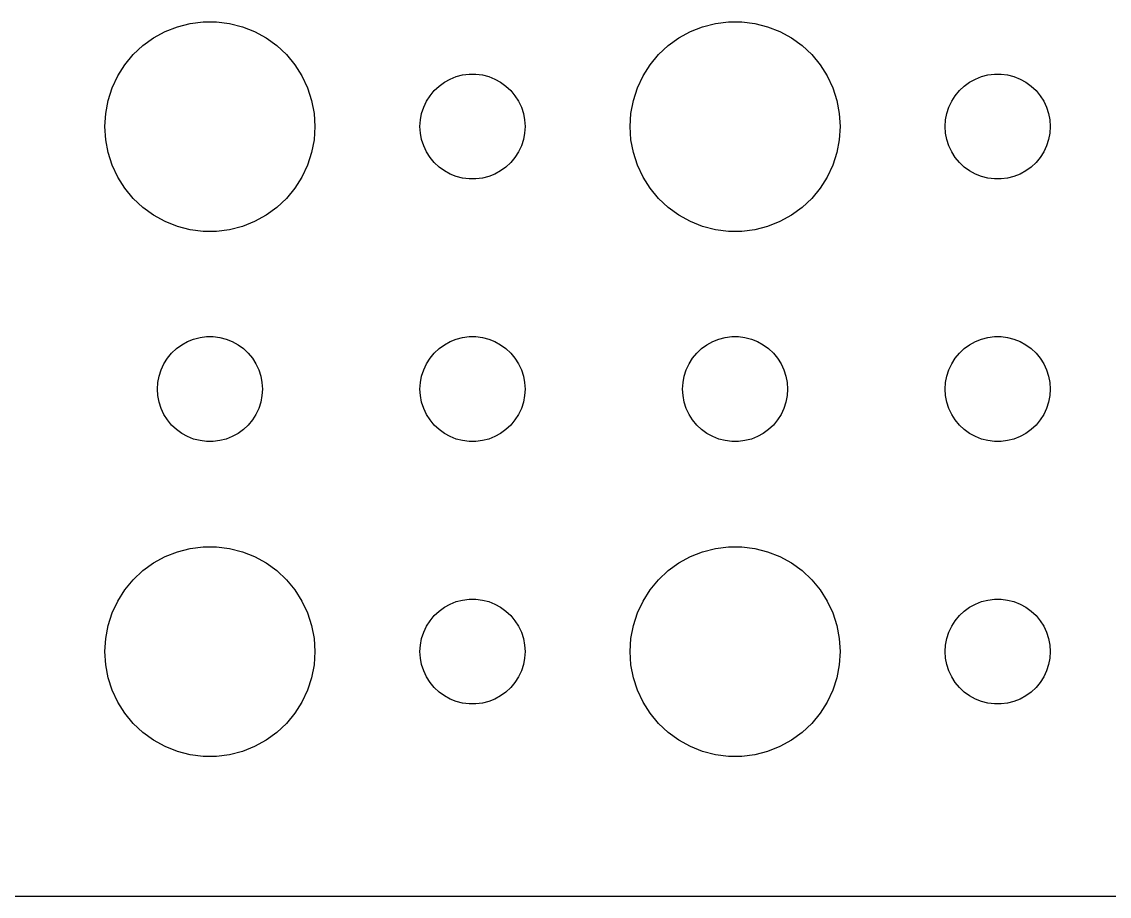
# Model space of a CAD drawing. Header units: metres. Extents: x -134 to 134, y 518 to 1078.
# Drawn here: x -102.87 to -71.81, y 518.01 to 542.99 of the extents above; entities that cross this region are included whole.
import ezdxf

# ---------------------------------------------------------------- set-up
doc = ezdxf.new("R2010")
doc.units = ezdxf.units.M

msp = doc.modelspace()

# ---------------------------------------------------------------- linework, layer by layer
for p, q in [((-98.427, 542.853), (-98.0621, 542.947)), ((-98.0621, 542.947), (-97.6884, 542.994)), ((-97.6884, 542.994), (-97.3116, 542.994)), ((-97.3116, 542.994), (-96.9379, 542.947)), ((-96.9379, 542.947), (-96.573, 542.853)), ((-83.427, 542.853), (-83.0621, 542.947)), ((-83.0621, 542.947), (-82.6884, 542.994)), ((-82.6884, 542.994), (-82.3116, 542.994)), ((-82.3116, 542.994), (-81.9379, 542.947)), ((-81.9379, 542.947), (-81.573, 542.853)), ((-99.1075, 542.533), (-98.7773, 542.714)), ((-98.7773, 542.714), (-98.427, 542.853)), ((-96.573, 542.853), (-96.2227, 542.714)), ((-96.2227, 542.714), (-95.8925, 542.533)), ((-84.1075, 542.533), (-83.7773, 542.714)), ((-83.7773, 542.714), (-83.427, 542.853)), ((-81.573, 542.853), (-81.2227, 542.714)), ((-81.2227, 542.714), (-80.8925, 542.533)), ((-99.6869, 542.054), (-99.4123, 542.312)), ((-99.4123, 542.312), (-99.1075, 542.533)), ((-95.8925, 542.533), (-95.5877, 542.312)), ((-95.5877, 542.312), (-95.3131, 542.054)), ((-84.6869, 542.054), (-84.4123, 542.312)), ((-84.4123, 542.312), (-84.1075, 542.533)), ((-80.8925, 542.533), (-80.5877, 542.312)), ((-80.5877, 542.312), (-80.3131, 542.054)), ((-99.927, 541.763), (-99.6869, 542.054)), ((-95.3131, 542.054), (-95.073, 541.763)), ((-84.927, 541.763), (-84.6869, 542.054)), ((-80.3131, 542.054), (-80.073, 541.763)), ((-100.129, 541.445), (-99.927, 541.763)), ((-95.073, 541.763), (-94.8711, 541.445)), ((-85.1289, 541.445), (-84.927, 541.763)), ((-80.073, 541.763), (-79.8711, 541.445)), ((-100.289, 541.104), (-100.129, 541.445)), ((-94.8711, 541.445), (-94.7107, 541.104)), ((-90.8037, 541.266), (-90.6387, 541.357)), ((-90.6387, 541.357), (-90.4635, 541.427)), ((-90.4635, 541.427), (-90.2811, 541.473)), ((-90.2811, 541.473), (-90.0942, 541.497)), ((-90.0942, 541.497), (-89.9058, 541.497)), ((-89.9058, 541.497), (-89.7189, 541.473)), ((-89.7189, 541.473), (-89.5365, 541.427)), ((-89.5365, 541.427), (-89.3613, 541.357)), ((-89.3613, 541.357), (-89.1963, 541.266)), ((-85.2893, 541.104), (-85.1289, 541.445)), ((-79.8711, 541.445), (-79.7107, 541.104)), ((-75.8037, 541.266), (-75.6387, 541.357)), ((-75.6387, 541.357), (-75.4635, 541.427)), ((-75.4635, 541.427), (-75.2811, 541.473)), ((-75.2811, 541.473), (-75.0942, 541.497)), ((-75.0942, 541.497), (-74.9058, 541.497)), ((-74.9058, 541.497), (-74.7189, 541.473)), ((-74.7189, 541.473), (-74.5365, 541.427)), ((-74.5365, 541.427), (-74.3613, 541.357)), ((-74.3613, 541.357), (-74.1963, 541.266)), ((-100.406, 540.746), (-100.289, 541.104)), ((-94.7107, 541.104), (-94.5943, 540.746)), ((-91.0934, 541.027), (-90.9561, 541.156)), ((-90.9561, 541.156), (-90.8037, 541.266)), ((-89.1963, 541.266), (-89.0439, 541.156)), ((-89.0439, 541.156), (-88.9065, 541.027)), ((-85.4057, 540.746), (-85.2893, 541.104)), ((-79.7107, 541.104), (-79.5943, 540.746)), ((-76.0934, 541.027), (-75.9561, 541.156)), ((-75.9561, 541.156), (-75.8037, 541.266)), ((-74.1963, 541.266), (-74.0439, 541.156)), ((-74.0439, 541.156), (-73.9065, 541.027)), ((-100.476, 540.376), (-100.406, 540.746)), ((-94.5943, 540.746), (-94.5237, 540.376)), ((-91.3947, 540.552), (-91.3145, 540.723)), ((-91.3145, 540.723), (-91.2135, 540.882)), ((-91.2135, 540.882), (-91.0934, 541.027)), ((-88.9065, 541.027), (-88.7865, 540.882)), ((-88.7865, 540.882), (-88.6855, 540.723)), ((-88.6855, 540.723), (-88.6053, 540.552)), ((-85.4763, 540.376), (-85.4057, 540.746)), ((-79.5943, 540.746), (-79.5237, 540.376)), ((-76.3947, 540.552), (-76.3145, 540.723)), ((-76.3145, 540.723), (-76.2135, 540.882)), ((-76.2135, 540.882), (-76.0934, 541.027)), ((-73.9065, 541.027), (-73.7865, 540.882)), ((-73.7865, 540.882), (-73.6855, 540.723)), ((-73.6855, 540.723), (-73.6053, 540.552)), ((-91.4529, 540.373), (-91.3947, 540.552)), ((-88.6053, 540.552), (-88.5471, 540.373)), ((-76.4529, 540.373), (-76.3947, 540.552)), ((-73.6053, 540.552), (-73.5471, 540.373)), ((-100.5, 540), (-100.476, 540.376)), ((-94.5237, 540.376), (-94.5, 540)), ((-91.5, 540), (-91.4882, 540.188)), ((-91.4882, 540.188), (-91.4529, 540.373)), ((-88.5471, 540.373), (-88.5118, 540.188)), ((-88.5118, 540.188), (-88.5, 540)), ((-85.5, 540), (-85.4763, 540.376)), ((-79.5237, 540.376), (-79.5, 540)), ((-76.5, 540), (-76.4882, 540.188)), ((-76.4882, 540.188), (-76.4529, 540.373)), ((-73.5471, 540.373), (-73.5118, 540.188)), ((-73.5118, 540.188), (-73.5, 540)), ((-100.476, 539.624), (-100.5, 540)), ((-94.5, 540), (-94.5237, 539.624)), ((-91.4882, 539.812), (-91.5, 540)), ((-91.4529, 539.627), (-91.4882, 539.812)), ((-88.5118, 539.812), (-88.5471, 539.627)), ((-88.5, 540), (-88.5118, 539.812)), ((-85.4763, 539.624), (-85.5, 540)), ((-79.5, 540), (-79.5237, 539.624)), ((-76.4882, 539.812), (-76.5, 540)), ((-76.4529, 539.627), (-76.4882, 539.812)), ((-73.5118, 539.812), (-73.5471, 539.627)), ((-73.5, 540), (-73.5118, 539.812)), ((-100.406, 539.254), (-100.476, 539.624)), ((-94.5237, 539.624), (-94.5943, 539.254)), ((-91.3947, 539.448), (-91.4529, 539.627)), ((-88.5471, 539.627), (-88.6053, 539.448)), ((-85.4057, 539.254), (-85.4763, 539.624)), ((-79.5237, 539.624), (-79.5943, 539.254)), ((-76.3947, 539.448), (-76.4529, 539.627)), ((-73.5471, 539.627), (-73.6053, 539.448)), ((-100.289, 538.896), (-100.406, 539.254)), ((-94.5943, 539.254), (-94.7107, 538.896)), ((-91.3145, 539.277), (-91.3947, 539.448)), ((-91.2135, 539.118), (-91.3145, 539.277)), ((-88.6855, 539.277), (-88.7865, 539.118)), ((-88.6053, 539.448), (-88.6855, 539.277)), ((-85.2893, 538.896), (-85.4057, 539.254)), ((-79.5943, 539.254), (-79.7107, 538.896)), ((-76.3145, 539.277), (-76.3947, 539.448)), ((-76.2135, 539.118), (-76.3145, 539.277)), ((-73.6855, 539.277), (-73.7865, 539.118)), ((-73.6053, 539.448), (-73.6855, 539.277)), ((-100.129, 538.555), (-100.289, 538.896)), ((-94.7107, 538.896), (-94.8711, 538.555)), ((-91.0934, 538.973), (-91.2135, 539.118)), ((-90.9561, 538.844), (-91.0934, 538.973)), ((-88.9065, 538.973), (-89.0439, 538.844)), ((-88.7865, 539.118), (-88.9065, 538.973)), ((-85.1289, 538.555), (-85.2893, 538.896)), ((-79.7107, 538.896), (-79.8711, 538.555)), ((-76.0934, 538.973), (-76.2135, 539.118)), ((-75.9561, 538.844), (-76.0934, 538.973)), ((-73.9065, 538.973), (-74.0439, 538.844)), ((-73.7865, 539.118), (-73.9065, 538.973)), ((-99.927, 538.237), (-100.129, 538.555)), ((-94.8711, 538.555), (-95.073, 538.237)), ((-90.8037, 538.734), (-90.9561, 538.844)), ((-90.6387, 538.643), (-90.8037, 538.734)), ((-90.4635, 538.573), (-90.6387, 538.643)), ((-90.2811, 538.527), (-90.4635, 538.573)), ((-89.5365, 538.573), (-89.7189, 538.527)), ((-89.3613, 538.643), (-89.5365, 538.573)), ((-89.1963, 538.734), (-89.3613, 538.643)), ((-89.0439, 538.844), (-89.1963, 538.734)), ((-84.927, 538.237), (-85.1289, 538.555)), ((-79.8711, 538.555), (-80.073, 538.237)), ((-75.8037, 538.734), (-75.9561, 538.844)), ((-75.6387, 538.643), (-75.8037, 538.734)), ((-75.4635, 538.573), (-75.6387, 538.643)), ((-75.2811, 538.527), (-75.4635, 538.573)), ((-74.5365, 538.573), (-74.7189, 538.527)), ((-74.3613, 538.643), (-74.5365, 538.573)), ((-74.1963, 538.734), (-74.3613, 538.643)), ((-74.0439, 538.844), (-74.1963, 538.734)), ((-90.0942, 538.503), (-90.2811, 538.527)), ((-89.9058, 538.503), (-90.0942, 538.503)), ((-89.7189, 538.527), (-89.9058, 538.503)), ((-75.0942, 538.503), (-75.2811, 538.527)), ((-74.9058, 538.503), (-75.0942, 538.503)), ((-74.7189, 538.527), (-74.9058, 538.503)), ((-99.6869, 537.946), (-99.927, 538.237)), ((-99.4123, 537.688), (-99.6869, 537.946)), ((-95.3131, 537.946), (-95.5877, 537.688)), ((-95.073, 538.237), (-95.3131, 537.946)), ((-84.6869, 537.946), (-84.927, 538.237)), ((-84.4123, 537.688), (-84.6869, 537.946)), ((-80.3131, 537.946), (-80.5877, 537.688)), ((-80.073, 538.237), (-80.3131, 537.946)), ((-99.1075, 537.467), (-99.4123, 537.688)), ((-95.5877, 537.688), (-95.8925, 537.467)), ((-84.1075, 537.467), (-84.4123, 537.688)), ((-80.5877, 537.688), (-80.8925, 537.467)), ((-98.7773, 537.286), (-99.1075, 537.467)), ((-95.8925, 537.467), (-96.2227, 537.286)), ((-83.7773, 537.286), (-84.1075, 537.467)), ((-80.8925, 537.467), (-81.2227, 537.286)), ((-98.427, 537.147), (-98.7773, 537.286)), ((-98.0621, 537.053), (-98.427, 537.147)), ((-97.6884, 537.006), (-98.0621, 537.053)), ((-97.3116, 537.006), (-97.6884, 537.006)), ((-96.9379, 537.053), (-97.3116, 537.006)), ((-96.573, 537.147), (-96.9379, 537.053)), ((-96.2227, 537.286), (-96.573, 537.147)), ((-83.427, 537.147), (-83.7773, 537.286)), ((-83.0621, 537.053), (-83.427, 537.147)), ((-82.6884, 537.006), (-83.0621, 537.053)), ((-82.3116, 537.006), (-82.6884, 537.006)), ((-81.9379, 537.053), (-82.3116, 537.006)), ((-81.573, 537.147), (-81.9379, 537.053)), ((-81.2227, 537.286), (-81.573, 537.147)), ((-98.1387, 533.857), (-97.9635, 533.927)), ((-97.9635, 533.927), (-97.7811, 533.973)), ((-97.7811, 533.973), (-97.5942, 533.997)), ((-97.5942, 533.997), (-97.4058, 533.997)), ((-97.4058, 533.997), (-97.2189, 533.973)), ((-97.2189, 533.973), (-97.0365, 533.927)), ((-97.0365, 533.927), (-96.8613, 533.857)), ((-90.6387, 533.857), (-90.4635, 533.927)), ((-90.4635, 533.927), (-90.2811, 533.973)), ((-90.2811, 533.973), (-90.0942, 533.997)), ((-90.0942, 533.997), (-89.9058, 533.997)), ((-89.9058, 533.997), (-89.7189, 533.973)), ((-89.7189, 533.973), (-89.5365, 533.927)), ((-89.5365, 533.927), (-89.3613, 533.857)), ((-83.1387, 533.857), (-82.9635, 533.927)), ((-82.9635, 533.927), (-82.7811, 533.973)), ((-82.7811, 533.973), (-82.5942, 533.997)), ((-82.5942, 533.997), (-82.4058, 533.997)), ((-82.4058, 533.997), (-82.2189, 533.973)), ((-82.2189, 533.973), (-82.0365, 533.927)), ((-82.0365, 533.927), (-81.8613, 533.857)), ((-75.6387, 533.857), (-75.4635, 533.927)), ((-75.4635, 533.927), (-75.2811, 533.973)), ((-75.2811, 533.973), (-75.0942, 533.997)), ((-75.0942, 533.997), (-74.9058, 533.997)), ((-74.9058, 533.997), (-74.7189, 533.973)), ((-74.7189, 533.973), (-74.5365, 533.927)), ((-74.5365, 533.927), (-74.3613, 533.857)), ((-98.5934, 533.527), (-98.4561, 533.656)), ((-98.4561, 533.656), (-98.3037, 533.766)), ((-98.3037, 533.766), (-98.1387, 533.857)), ((-96.8613, 533.857), (-96.6963, 533.766)), ((-96.6963, 533.766), (-96.5439, 533.656)), ((-96.5439, 533.656), (-96.4065, 533.527)), ((-91.0934, 533.527), (-90.9561, 533.656)), ((-90.9561, 533.656), (-90.8037, 533.766)), ((-90.8037, 533.766), (-90.6387, 533.857)), ((-89.3613, 533.857), (-89.1963, 533.766)), ((-89.1963, 533.766), (-89.0439, 533.656)), ((-89.0439, 533.656), (-88.9065, 533.527)), ((-83.5934, 533.527), (-83.4561, 533.656)), ((-83.4561, 533.656), (-83.3037, 533.766)), ((-83.3037, 533.766), (-83.1387, 533.857)), ((-81.8613, 533.857), (-81.6963, 533.766)), ((-81.6963, 533.766), (-81.5439, 533.656)), ((-81.5439, 533.656), (-81.4065, 533.527)), ((-76.0934, 533.527), (-75.9561, 533.656)), ((-75.9561, 533.656), (-75.8037, 533.766)), ((-75.8037, 533.766), (-75.6387, 533.857)), ((-74.3613, 533.857), (-74.1963, 533.766)), ((-74.1963, 533.766), (-74.0439, 533.656)), ((-74.0439, 533.656), (-73.9065, 533.527)), ((-98.8145, 533.223), (-98.7135, 533.382)), ((-98.7135, 533.382), (-98.5934, 533.527)), ((-96.4065, 533.527), (-96.2865, 533.382)), ((-96.2865, 533.382), (-96.1855, 533.223)), ((-91.3145, 533.223), (-91.2135, 533.382)), ((-91.2135, 533.382), (-91.0934, 533.527)), ((-88.9065, 533.527), (-88.7865, 533.382)), ((-88.7865, 533.382), (-88.6855, 533.223)), ((-83.8145, 533.223), (-83.7135, 533.382)), ((-83.7135, 533.382), (-83.5934, 533.527)), ((-81.4065, 533.527), (-81.2865, 533.382)), ((-81.2865, 533.382), (-81.1855, 533.223)), ((-76.3145, 533.223), (-76.2135, 533.382)), ((-76.2135, 533.382), (-76.0934, 533.527)), ((-73.9065, 533.527), (-73.7865, 533.382)), ((-73.7865, 533.382), (-73.6855, 533.223)), ((-98.9529, 532.873), (-98.8947, 533.052)), ((-98.8947, 533.052), (-98.8145, 533.223)), ((-96.1855, 533.223), (-96.1053, 533.052)), ((-96.1053, 533.052), (-96.0471, 532.873)), ((-91.4529, 532.873), (-91.3947, 533.052)), ((-91.3947, 533.052), (-91.3145, 533.223)), ((-88.6855, 533.223), (-88.6053, 533.052)), ((-88.6053, 533.052), (-88.5471, 532.873)), ((-83.9529, 532.873), (-83.8947, 533.052)), ((-83.8947, 533.052), (-83.8145, 533.223)), ((-81.1855, 533.223), (-81.1053, 533.052)), ((-81.1053, 533.052), (-81.0471, 532.873)), ((-76.4529, 532.873), (-76.3947, 533.052)), ((-76.3947, 533.052), (-76.3145, 533.223)), ((-73.6855, 533.223), (-73.6053, 533.052)), ((-73.6053, 533.052), (-73.5471, 532.873)), ((-99, 532.5), (-98.9882, 532.688)), ((-98.9882, 532.688), (-98.9529, 532.873)), ((-96.0471, 532.873), (-96.0118, 532.688)), ((-96.0118, 532.688), (-96, 532.5)), ((-91.5, 532.5), (-91.4882, 532.688)), ((-91.4882, 532.688), (-91.4529, 532.873)), ((-88.5471, 532.873), (-88.5118, 532.688)), ((-88.5118, 532.688), (-88.5, 532.5)), ((-84, 532.5), (-83.9882, 532.688)), ((-83.9882, 532.688), (-83.9529, 532.873)), ((-81.0471, 532.873), (-81.0118, 532.688)), ((-81.0118, 532.688), (-81, 532.5)), ((-76.5, 532.5), (-76.4882, 532.688)), ((-76.4882, 532.688), (-76.4529, 532.873)), ((-73.5471, 532.873), (-73.5118, 532.688)), ((-73.5118, 532.688), (-73.5, 532.5)), ((-98.9882, 532.312), (-99, 532.5)), ((-96, 532.5), (-96.0118, 532.312)), ((-91.4882, 532.312), (-91.5, 532.5)), ((-88.5, 532.5), (-88.5118, 532.312)), ((-83.9882, 532.312), (-84, 532.5)), ((-81, 532.5), (-81.0118, 532.312)), ((-76.4882, 532.312), (-76.5, 532.5)), ((-73.5, 532.5), (-73.5118, 532.312)), ((-98.9529, 532.127), (-98.9882, 532.312)), ((-98.8947, 531.948), (-98.9529, 532.127)), ((-96.0471, 532.127), (-96.1053, 531.948)), ((-96.0118, 532.312), (-96.0471, 532.127)), ((-91.4529, 532.127), (-91.4882, 532.312)), ((-91.3947, 531.948), (-91.4529, 532.127)), ((-88.5471, 532.127), (-88.6053, 531.948)), ((-88.5118, 532.312), (-88.5471, 532.127)), ((-83.9529, 532.127), (-83.9882, 532.312)), ((-83.8947, 531.948), (-83.9529, 532.127)), ((-81.0471, 532.127), (-81.1053, 531.948)), ((-81.0118, 532.312), (-81.0471, 532.127)), ((-76.4529, 532.127), (-76.4882, 532.312)), ((-76.3947, 531.948), (-76.4529, 532.127)), ((-73.5471, 532.127), (-73.6053, 531.948)), ((-73.5118, 532.312), (-73.5471, 532.127)), ((-98.8145, 531.777), (-98.8947, 531.948)), ((-98.7135, 531.618), (-98.8145, 531.777)), ((-96.1855, 531.777), (-96.2865, 531.618)), ((-96.1053, 531.948), (-96.1855, 531.777)), ((-91.3145, 531.777), (-91.3947, 531.948)), ((-91.2135, 531.618), (-91.3145, 531.777)), ((-88.6855, 531.777), (-88.7865, 531.618)), ((-88.6053, 531.948), (-88.6855, 531.777)), ((-83.8145, 531.777), (-83.8947, 531.948)), ((-83.7135, 531.618), (-83.8145, 531.777)), ((-81.1855, 531.777), (-81.2865, 531.618)), ((-81.1053, 531.948), (-81.1855, 531.777)), ((-76.3145, 531.777), (-76.3947, 531.948)), ((-76.2135, 531.618), (-76.3145, 531.777)), ((-73.6855, 531.777), (-73.7865, 531.618)), ((-73.6053, 531.948), (-73.6855, 531.777)), ((-98.5934, 531.473), (-98.7135, 531.618)), ((-98.4561, 531.344), (-98.5934, 531.473)), ((-96.4065, 531.473), (-96.5439, 531.344)), ((-96.2865, 531.618), (-96.4065, 531.473)), ((-91.0934, 531.473), (-91.2135, 531.618)), ((-90.9561, 531.344), (-91.0934, 531.473)), ((-88.9065, 531.473), (-89.0439, 531.344)), ((-88.7865, 531.618), (-88.9065, 531.473)), ((-83.5934, 531.473), (-83.7135, 531.618)), ((-83.4561, 531.344), (-83.5934, 531.473)), ((-81.4065, 531.473), (-81.5439, 531.344)), ((-81.2865, 531.618), (-81.4065, 531.473)), ((-76.0934, 531.473), (-76.2135, 531.618)), ((-75.9561, 531.344), (-76.0934, 531.473)), ((-73.9065, 531.473), (-74.0439, 531.344)), ((-73.7865, 531.618), (-73.9065, 531.473)), ((-98.3037, 531.234), (-98.4561, 531.344)), ((-98.1387, 531.143), (-98.3037, 531.234)), ((-97.9635, 531.073), (-98.1387, 531.143)), ((-96.8613, 531.143), (-97.0365, 531.073)), ((-96.6963, 531.234), (-96.8613, 531.143)), ((-96.5439, 531.344), (-96.6963, 531.234)), ((-90.8037, 531.234), (-90.9561, 531.344)), ((-90.6387, 531.143), (-90.8037, 531.234)), ((-90.4635, 531.073), (-90.6387, 531.143)), ((-89.3613, 531.143), (-89.5365, 531.073)), ((-89.1963, 531.234), (-89.3613, 531.143)), ((-89.0439, 531.344), (-89.1963, 531.234)), ((-83.3037, 531.234), (-83.4561, 531.344)), ((-83.1387, 531.143), (-83.3037, 531.234)), ((-82.9635, 531.073), (-83.1387, 531.143)), ((-81.8613, 531.143), (-82.0365, 531.073)), ((-81.6963, 531.234), (-81.8613, 531.143)), ((-81.5439, 531.344), (-81.6963, 531.234)), ((-75.8037, 531.234), (-75.9561, 531.344)), ((-75.6387, 531.143), (-75.8037, 531.234)), ((-75.4635, 531.073), (-75.6387, 531.143)), ((-74.3613, 531.143), (-74.5365, 531.073)), ((-74.1963, 531.234), (-74.3613, 531.143)), ((-74.0439, 531.344), (-74.1963, 531.234)), ((-97.7811, 531.027), (-97.9635, 531.073)), ((-97.5942, 531.003), (-97.7811, 531.027)), ((-97.4058, 531.003), (-97.5942, 531.003)), ((-97.2189, 531.027), (-97.4058, 531.003)), ((-97.0365, 531.073), (-97.2189, 531.027)), ((-90.2811, 531.027), (-90.4635, 531.073)), ((-90.0942, 531.003), (-90.2811, 531.027)), ((-89.9058, 531.003), (-90.0942, 531.003)), ((-89.7189, 531.027), (-89.9058, 531.003)), ((-89.5365, 531.073), (-89.7189, 531.027)), ((-82.7811, 531.027), (-82.9635, 531.073)), ((-82.5942, 531.003), (-82.7811, 531.027)), ((-82.4058, 531.003), (-82.5942, 531.003)), ((-82.2189, 531.027), (-82.4058, 531.003)), ((-82.0365, 531.073), (-82.2189, 531.027)), ((-75.2811, 531.027), (-75.4635, 531.073)), ((-75.0942, 531.003), (-75.2811, 531.027)), ((-74.9058, 531.003), (-75.0942, 531.003)), ((-74.7189, 531.027), (-74.9058, 531.003)), ((-74.5365, 531.073), (-74.7189, 531.027)), ((-98.0621, 527.947), (-97.6884, 527.994)), ((-97.6884, 527.994), (-97.3116, 527.994)), ((-97.3116, 527.994), (-96.9379, 527.947)), ((-83.0621, 527.947), (-82.6884, 527.994)), ((-82.6884, 527.994), (-82.3116, 527.994)), ((-82.3116, 527.994), (-81.9379, 527.947)), ((-99.1075, 527.533), (-98.7773, 527.714)), ((-98.7773, 527.714), (-98.427, 527.853)), ((-98.427, 527.853), (-98.0621, 527.947)), ((-96.9379, 527.947), (-96.573, 527.853)), ((-96.573, 527.853), (-96.2227, 527.714)), ((-96.2227, 527.714), (-95.8925, 527.533)), ((-84.1075, 527.533), (-83.7773, 527.714)), ((-83.7773, 527.714), (-83.427, 527.853)), ((-83.427, 527.853), (-83.0621, 527.947)), ((-81.9379, 527.947), (-81.573, 527.853)), ((-81.573, 527.853), (-81.2227, 527.714)), ((-81.2227, 527.714), (-80.8925, 527.533)), ((-99.4123, 527.312), (-99.1075, 527.533)), ((-95.8925, 527.533), (-95.5877, 527.312)), ((-84.4123, 527.312), (-84.1075, 527.533)), ((-80.8925, 527.533), (-80.5877, 527.312)), ((-99.6869, 527.054), (-99.4123, 527.312)), ((-95.5877, 527.312), (-95.3131, 527.054)), ((-84.6869, 527.054), (-84.4123, 527.312)), ((-80.5877, 527.312), (-80.3131, 527.054)), ((-100.129, 526.445), (-99.927, 526.763)), ((-99.927, 526.763), (-99.6869, 527.054)), ((-95.3131, 527.054), (-95.073, 526.763)), ((-95.073, 526.763), (-94.8711, 526.445)), ((-85.1289, 526.445), (-84.927, 526.763)), ((-84.927, 526.763), (-84.6869, 527.054)), ((-80.3131, 527.054), (-80.073, 526.763)), ((-80.073, 526.763), (-79.8711, 526.445)), ((-100.289, 526.104), (-100.129, 526.445)), ((-94.8711, 526.445), (-94.7107, 526.104)), ((-90.4635, 526.427), (-90.2811, 526.473)), ((-90.2811, 526.473), (-90.0942, 526.497)), ((-90.0942, 526.497), (-89.9058, 526.497)), ((-89.9058, 526.497), (-89.7189, 526.473)), ((-89.7189, 526.473), (-89.5365, 526.427)), ((-85.2893, 526.104), (-85.1289, 526.445)), ((-79.8711, 526.445), (-79.7107, 526.104)), ((-75.4635, 526.427), (-75.2811, 526.473)), ((-75.2811, 526.473), (-75.0942, 526.497)), ((-75.0942, 526.497), (-74.9058, 526.497)), ((-74.9058, 526.497), (-74.7189, 526.473)), ((-74.7189, 526.473), (-74.5365, 526.427)), ((-91.0934, 526.027), (-90.9561, 526.156)), ((-90.9561, 526.156), (-90.8037, 526.266)), ((-90.8037, 526.266), (-90.6387, 526.357)), ((-90.6387, 526.357), (-90.4635, 526.427)), ((-89.5365, 526.427), (-89.3613, 526.357)), ((-89.3613, 526.357), (-89.1963, 526.266)), ((-89.1963, 526.266), (-89.0439, 526.156)), ((-89.0439, 526.156), (-88.9065, 526.027)), ((-76.0934, 526.027), (-75.9561, 526.156)), ((-75.9561, 526.156), (-75.8037, 526.266)), ((-75.8037, 526.266), (-75.6387, 526.357)), ((-75.6387, 526.357), (-75.4635, 526.427)), ((-74.5365, 526.427), (-74.3613, 526.357)), ((-74.3613, 526.357), (-74.1963, 526.266)), ((-74.1963, 526.266), (-74.0439, 526.156)), ((-74.0439, 526.156), (-73.9065, 526.027)), ((-100.406, 525.746), (-100.289, 526.104)), ((-94.7107, 526.104), (-94.5943, 525.746)), ((-91.3145, 525.723), (-91.2135, 525.882)), ((-91.2135, 525.882), (-91.0934, 526.027)), ((-88.9065, 526.027), (-88.7865, 525.882)), ((-88.7865, 525.882), (-88.6855, 525.723)), ((-85.4057, 525.746), (-85.2893, 526.104)), ((-79.7107, 526.104), (-79.5943, 525.746)), ((-76.3145, 525.723), (-76.2135, 525.882)), ((-76.2135, 525.882), (-76.0934, 526.027)), ((-73.9065, 526.027), (-73.7865, 525.882)), ((-73.7865, 525.882), (-73.6855, 525.723)), ((-100.476, 525.376), (-100.406, 525.746)), ((-94.5943, 525.746), (-94.5237, 525.376)), ((-91.4529, 525.373), (-91.3947, 525.552)), ((-91.3947, 525.552), (-91.3145, 525.723)), ((-88.6855, 525.723), (-88.6053, 525.552)), ((-88.6053, 525.552), (-88.5471, 525.373)), ((-85.4763, 525.376), (-85.4057, 525.746)), ((-79.5943, 525.746), (-79.5237, 525.376)), ((-76.4529, 525.373), (-76.3947, 525.552)), ((-76.3947, 525.552), (-76.3145, 525.723)), ((-73.6855, 525.723), (-73.6053, 525.552)), ((-73.6053, 525.552), (-73.5471, 525.373)), ((-100.5, 525), (-100.476, 525.376)), ((-94.5237, 525.376), (-94.5, 525)), ((-91.4882, 525.188), (-91.4529, 525.373)), ((-88.5471, 525.373), (-88.5118, 525.188)), ((-85.5, 525), (-85.4763, 525.376)), ((-79.5237, 525.376), (-79.5, 525)), ((-76.4882, 525.188), (-76.4529, 525.373)), ((-73.5471, 525.373), (-73.5118, 525.188)), ((-100.476, 524.624), (-100.5, 525)), ((-94.5, 525), (-94.5237, 524.624)), ((-91.5, 525), (-91.4882, 525.188)), ((-91.4882, 524.812), (-91.5, 525)), ((-88.5118, 525.188), (-88.5, 525)), ((-88.5, 525), (-88.5118, 524.812)), ((-85.4763, 524.624), (-85.5, 525)), ((-79.5, 525), (-79.5237, 524.624)), ((-76.5, 525), (-76.4882, 525.188)), ((-76.4882, 524.812), (-76.5, 525)), ((-73.5118, 525.188), (-73.5, 525)), ((-73.5, 525), (-73.5118, 524.812)), ((-100.406, 524.254), (-100.476, 524.624)), ((-94.5237, 524.624), (-94.5943, 524.254)), ((-91.4529, 524.627), (-91.4882, 524.812)), ((-91.3947, 524.448), (-91.4529, 524.627)), ((-88.5471, 524.627), (-88.6053, 524.448)), ((-88.5118, 524.812), (-88.5471, 524.627)), ((-85.4057, 524.254), (-85.4763, 524.624)), ((-79.5237, 524.624), (-79.5943, 524.254)), ((-76.4529, 524.627), (-76.4882, 524.812)), ((-76.3947, 524.448), (-76.4529, 524.627)), ((-73.5471, 524.627), (-73.6053, 524.448)), ((-73.5118, 524.812), (-73.5471, 524.627)), ((-91.3145, 524.277), (-91.3947, 524.448)), ((-91.2135, 524.118), (-91.3145, 524.277)), ((-88.6855, 524.277), (-88.7865, 524.118)), ((-88.6053, 524.448), (-88.6855, 524.277)), ((-76.3145, 524.277), (-76.3947, 524.448)), ((-76.2135, 524.118), (-76.3145, 524.277)), ((-73.6855, 524.277), (-73.7865, 524.118)), ((-73.6053, 524.448), (-73.6855, 524.277)), ((-100.289, 523.896), (-100.406, 524.254)), ((-94.5943, 524.254), (-94.7107, 523.896)), ((-91.0934, 523.973), (-91.2135, 524.118)), ((-90.9561, 523.844), (-91.0934, 523.973)), ((-88.9065, 523.973), (-89.0439, 523.844)), ((-88.7865, 524.118), (-88.9065, 523.973)), ((-85.2893, 523.896), (-85.4057, 524.254)), ((-79.5943, 524.254), (-79.7107, 523.896)), ((-76.0934, 523.973), (-76.2135, 524.118)), ((-75.9561, 523.844), (-76.0934, 523.973)), ((-73.9065, 523.973), (-74.0439, 523.844)), ((-73.7865, 524.118), (-73.9065, 523.973)), ((-100.129, 523.555), (-100.289, 523.896)), ((-94.7107, 523.896), (-94.8711, 523.555)), ((-90.8037, 523.734), (-90.9561, 523.844)), ((-90.6387, 523.643), (-90.8037, 523.734)), ((-90.4635, 523.573), (-90.6387, 523.643)), ((-89.3613, 523.643), (-89.5365, 523.573)), ((-89.1963, 523.734), (-89.3613, 523.643)), ((-89.0439, 523.844), (-89.1963, 523.734)), ((-85.1289, 523.555), (-85.2893, 523.896)), ((-79.7107, 523.896), (-79.8711, 523.555)), ((-75.8037, 523.734), (-75.9561, 523.844)), ((-75.6387, 523.643), (-75.8037, 523.734)), ((-75.4635, 523.573), (-75.6387, 523.643)), ((-74.3613, 523.643), (-74.5365, 523.573)), ((-74.1963, 523.734), (-74.3613, 523.643)), ((-74.0439, 523.844), (-74.1963, 523.734)), ((-99.927, 523.237), (-100.129, 523.555)), ((-94.8711, 523.555), (-95.073, 523.237)), ((-90.2811, 523.527), (-90.4635, 523.573)), ((-90.0942, 523.503), (-90.2811, 523.527)), ((-89.9058, 523.503), (-90.0942, 523.503)), ((-89.7189, 523.527), (-89.9058, 523.503)), ((-89.5365, 523.573), (-89.7189, 523.527)), ((-84.927, 523.237), (-85.1289, 523.555)), ((-79.8711, 523.555), (-80.073, 523.237)), ((-75.2811, 523.527), (-75.4635, 523.573)), ((-75.0942, 523.503), (-75.2811, 523.527)), ((-74.9058, 523.503), (-75.0942, 523.503)), ((-74.7189, 523.527), (-74.9058, 523.503)), ((-74.5365, 523.573), (-74.7189, 523.527)), ((-99.6869, 522.946), (-99.927, 523.237)), ((-95.073, 523.237), (-95.3131, 522.946)), ((-84.6869, 522.946), (-84.927, 523.237)), ((-80.073, 523.237), (-80.3131, 522.946)), ((-99.4123, 522.688), (-99.6869, 522.946)), ((-95.3131, 522.946), (-95.5877, 522.688)), ((-84.4123, 522.688), (-84.6869, 522.946)), ((-80.3131, 522.946), (-80.5877, 522.688)), ((-99.1075, 522.467), (-99.4123, 522.688)), ((-98.7773, 522.286), (-99.1075, 522.467)), ((-95.8925, 522.467), (-96.2227, 522.286)), ((-95.5877, 522.688), (-95.8925, 522.467)), ((-84.1075, 522.467), (-84.4123, 522.688)), ((-83.7773, 522.286), (-84.1075, 522.467)), ((-80.8925, 522.467), (-81.2227, 522.286)), ((-80.5877, 522.688), (-80.8925, 522.467)), ((-98.427, 522.147), (-98.7773, 522.286)), ((-98.0621, 522.053), (-98.427, 522.147)), ((-96.573, 522.147), (-96.9379, 522.053)), ((-96.2227, 522.286), (-96.573, 522.147)), ((-83.427, 522.147), (-83.7773, 522.286)), ((-83.0621, 522.053), (-83.427, 522.147)), ((-81.573, 522.147), (-81.9379, 522.053)), ((-81.2227, 522.286), (-81.573, 522.147)), ((-97.6884, 522.006), (-98.0621, 522.053)), ((-97.3116, 522.006), (-97.6884, 522.006)), ((-96.9379, 522.053), (-97.3116, 522.006)), ((-82.6884, 522.006), (-83.0621, 522.053)), ((-82.3116, 522.006), (-82.6884, 522.006)), ((-81.9379, 522.053), (-82.3116, 522.006)), ((-129.814, 518.01), (129.814, 518.01))]:
    msp.add_line(p, q)

doc.saveas('drawing.dxf')
